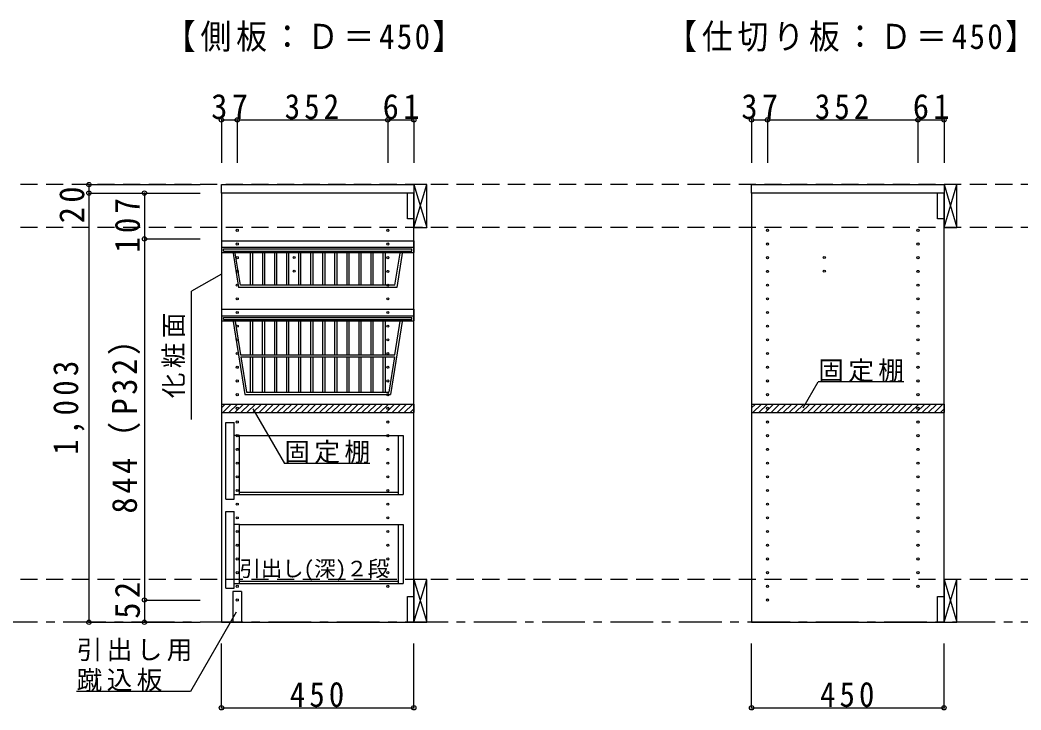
# Model space of a CAD drawing. Units: millimetres at full size, sheet at 1:20; some dimension numbers follow another scale. Extents: x -3922 to 3878, y -2932 to 2722.
# Drawn here: x -414 to 1927, y -1916 to -304 of the extents above; entities that cross this region are included whole.
import ezdxf
from ezdxf.enums import TextEntityAlignment as Align

# ---------------------------------------------------------------- set-up
doc = ezdxf.new("R2010")
doc.units = ezdxf.units.MM
doc.header["$LTSCALE"] = 20
doc.header["$PDMODE"] = 32
doc.header["$PDSIZE"] = 10
for name, pattern in [('CHAIN1', [8, 5, -1, 1, -1]), ('DASHED1', [1.8, 1.2, -0.6]), ('DASHED2', [3, 2, -1])]:
    doc.linetypes.add(name, pattern=pattern)
for name, color, linetype in [('0-2_本体', 2, 'Continuous'), ('0-3_固定棚', 3, 'Continuous'), ('0-5', 4, 'Continuous'), ('0-7_桟木・巾木', 2, 'Continuous'), ('0-8_引き出し', 2, 'Continuous'), ('0-9_他ｱｲﾃﾑ', 7, 'Continuous'), ('0-A_文字', 7, 'Continuous'), ('0-B_寸法', 4, 'Continuous'), ('0-C_ハッチ', 4, 'Continuous')]:
    doc.layers.add(name, color=color, linetype=linetype)
doc.styles.add('ＭＳ ゴシック', font='')
doc.styles.get('ＭＳ ゴシック').set_extended_font_data('MS Gothic')

# ---------------------------------------------------------------- blocks, each defined once
blk = doc.blocks.new('引出(深)')
at = {"layer": '0-8_引き出し'}
for p, q in [((-188.08, 200.1), (-168.08, 200.1)), ((-188.08, 21.1), (-188.08, 200.1)), ((-168.08, 21.1), (-168.08, 200.1)), ((-156.08, 170.1), (-168.08, 170.1)), ((-156.08, 32.1), (-156.08, 170.1)), ((214.76, 170.1), (226.92, 170.1)), ((214.92, 170.1), (214.92, 32.1)), ((226.92, 170.1), (226.92, 32.1)), ((-168.08, 32.1), (-156.08, 32.1)), ((-156.08, 37.6), (214.92, 37.6)), ((214.92, 32.1), (226.92, 32.1)), ((-188.08, 21.1), (-168.08, 21.1)), ((-188.08, -7.9), (-168.08, -7.9)), ((-188.08, -186.9), (-188.08, -7.9)), ((-168.08, -186.9), (-168.08, -7.9)), ((-156.08, -37.9), (-168.08, -37.9)), ((-156.08, -175.9), (-156.08, -37.9)), ((214.76, -37.9), (226.92, -37.9)), ((214.92, -37.9), (214.92, -175.9)), ((226.92, -37.9), (226.92, -175.9)), ((-188.08, -186.9), (-168.08, -186.9)), ((-168.08, -175.9), (-156.08, -175.9)), ((-156.08, -170.4), (214.92, -170.4)), ((214.92, -175.9), (226.92, -175.9))]:
    blk.add_line(p, q, dxfattribs=at)
at = {"layer": '0-8_引き出し', "color": 7}
for p, q in [((-156.08, 170.1), (214.76, 170.1)), ((-156.08, 32.1), (214.92, 32.1)), ((-156.08, -37.9), (214.76, -37.9)), ((-156.08, -175.9), (214.92, -175.9))]:
    blk.add_line(p, q, dxfattribs=at)
at = {"layer": '0-8_引き出し', "color": 7, "linetype": 'DASHED1'}
for p, q in [((214.76, 170.1), (226.92, 170.1)), ((214.76, -37.9), (226.92, -37.9))]:
    blk.add_line(p, q, dxfattribs=at)
blk = doc.blocks.new('ワイヤー(小)_横')
at = {"layer": '0-9_他ｱｲﾃﾑ', "color": 2}
for p, q in [((-228.94, 56.73), (221.06, 56.73)), ((-228.94, 56.73), (-228.94, 29.73)), ((221.06, 56.73), (221.06, 29.73)), ((-228.94, 41.73), (221.06, 41.73)), ((-228.94, 29.73), (221.06, 29.73))]:
    blk.add_line(p, q, dxfattribs=at)
at = {"layer": '0-9_他ｱｲﾃﾑ'}
for p, q in [((-223.94, 32.73), (216.06, 32.73)), ((-202.5, 32.73), (-188.94, -52.27)), ((-184.67, -47.27), (-197.44, 32.73)), ((-161.48, 32.73), (-161.48, -47.27)), ((-156.48, 32.73), (-156.48, -47.27)), ((-133.29, 32.73), (-133.29, -47.27)), ((-128.29, 32.73), (-128.29, -47.27)), ((-105.1, 32.73), (-105.1, -47.27)), ((-100.1, 32.73), (-100.1, -47.27)), ((-76.91, 32.73), (-76.91, -47.27)), ((-71.91, 32.73), (-71.91, -47.27)), ((-48.72, 32.73), (-48.72, -47.27)), ((-43.72, 32.73), (-43.72, -47.27)), ((-20.53, 32.73), (-20.53, -47.27)), ((-15.53, 32.73), (-15.53, -47.27)), ((7.66, 32.73), (7.66, -47.27)), ((12.66, 32.73), (12.66, -47.27)), ((35.85, 32.73), (35.85, -47.27)), ((40.85, 32.73), (40.85, -47.27)), ((64.04, 32.73), (64.04, -47.27)), ((69.04, 32.73), (69.04, -47.27)), ((92.23, 32.73), (92.23, -47.27)), ((97.23, 32.73), (97.23, -47.27)), ((120.42, 32.73), (120.42, -47.27)), ((125.42, 32.73), (125.42, -47.27)), ((148.61, 32.73), (148.61, -47.27)), ((153.61, 32.73), (153.61, -47.27)), ((176.8, -47.27), (189.56, 32.73)), ((194.63, 32.73), (181.06, -52.27)), ((216.06, 32.73), (216.06, 37.73)), ((181.06, -52.27), (-188.94, -52.27)), ((153.61, -47.27), (-184.67, -47.27)), ((176.8, -47.27), (153.61, -47.27))]:
    blk.add_line(p, q, dxfattribs=at)
blk.add_lwpolyline([(-223.94, 32.73), (-223.94, 37.73), (216.06, 37.73)], dxfattribs=at)
blk = doc.blocks.new('ワイヤー(大)_横')
at = {"layer": '0-9_他ｱｲﾃﾑ', "color": 2}
for p, q in [((-222.25, 98.85), (227.75, 98.85)), ((-222.25, 98.85), (-222.25, 71.85)), ((227.75, 98.85), (227.75, 71.85)), ((-222.25, 83.85), (227.75, 83.85)), ((-222.25, 71.85), (227.75, 71.85))]:
    blk.add_line(p, q, dxfattribs=at)
at = {"layer": '0-9_他ｱｲﾃﾑ'}
for p, q in [((-217.25, 74.85), (222.75, 74.85)), ((-195.82, 74.85), (-167.89, -100.15)), ((-190.88, 75.63), (-177.59, -7.65)), ((-190.75, 74.85), (-177.59, -7.65)), ((-154.8, 74.85), (-154.8, -7.65)), ((-149.8, 74.85), (-149.8, -7.65)), ((-126.61, 74.85), (-126.61, -7.65)), ((-121.61, 74.85), (-121.61, -7.65)), ((-98.42, 74.85), (-98.42, -7.65)), ((-93.42, 74.85), (-93.42, -7.65)), ((-70.23, 74.85), (-70.23, -7.65)), ((-65.23, 74.85), (-65.23, -7.65)), ((-42.04, 74.85), (-42.04, -7.65)), ((-37.04, 74.85), (-37.04, -7.65)), ((-13.85, 74.85), (-13.85, -7.65)), ((-8.85, 74.85), (-8.85, -7.65)), ((14.34, 74.85), (14.34, -7.65)), ((19.34, 74.85), (19.34, -7.65)), ((42.53, 74.85), (42.53, -7.65)), ((47.53, 74.85), (47.53, -7.65)), ((70.72, 74.85), (70.72, -7.65)), ((75.72, 74.85), (75.72, -7.65)), ((98.91, 74.85), (98.91, -7.65)), ((103.91, 74.85), (103.91, -7.65)), ((127.1, 74.85), (127.1, -7.65)), ((132.1, 74.85), (132.1, -7.65)), ((155.29, 74.85), (155.29, -7.65)), ((160.29, 74.85), (160.29, -7.65)), ((201.31, 74.85), (173.39, -100.15)), ((183.08, -7.65), (196.38, 75.63)), ((222.75, 74.85), (222.75, 79.85)), ((-177.59, -7.65), (183.08, -7.65)), ((-176.79, -12.65), (-163.62, -95.15)), ((-176.79, -12.65), (182.29, -12.65)), ((-154.8, -12.65), (-154.8, -95.15)), ((-149.8, -12.65), (-149.8, -95.15)), ((-126.61, -12.65), (-126.61, -95.15)), ((-121.61, -12.65), (-121.61, -95.15)), ((-98.42, -12.65), (-98.42, -95.15)), ((-93.42, -12.65), (-93.42, -95.15)), ((-70.23, -12.65), (-70.23, -95.15)), ((-65.23, -12.65), (-65.23, -95.15)), ((-42.04, -12.65), (-42.04, -95.15)), ((-37.04, -12.65), (-37.04, -95.15)), ((-13.85, -12.65), (-13.85, -95.15)), ((-8.85, -12.65), (-8.85, -95.15)), ((14.34, -12.65), (14.34, -95.15)), ((19.34, -12.65), (19.34, -95.15)), ((42.53, -12.65), (42.53, -95.15)), ((47.53, -12.65), (47.53, -95.15)), ((70.72, -12.65), (70.72, -95.15)), ((75.72, -12.65), (75.72, -95.15)), ((98.91, -12.65), (98.91, -95.15)), ((103.91, -12.65), (103.91, -95.15)), ((127.1, -12.65), (127.1, -95.15)), ((132.1, -12.65), (132.1, -95.15)), ((155.29, -12.65), (155.29, -95.15)), ((160.29, -12.65), (160.29, -95.15)), ((182.29, -12.65), (169.12, -95.15)), ((-167.89, -100.15), (173.39, -100.15)), ((-163.62, -95.15), (169.12, -95.15))]:
    blk.add_line(p, q, dxfattribs=at)
blk.add_lwpolyline([(-217.25, 74.85), (-217.25, 79.85), (222.75, 79.85)], dxfattribs=at)

msp = doc.modelspace()

# ---------------------------------------------------------------- linework, layer by layer
at = {"layer": '0-2_本体'}
for p, q in [((56.94, -708.27), (56.94, -688.27)), ((56.94, -688.27), (506.94, -688.27)), ((506.94, -688.27), (506.94, -708.27)), ((1296.94, -708.27), (1296.94, -688.27)), ((1296.94, -688.27), (1746.94, -688.27)), ((1746.94, -688.27), (1746.94, -708.27)), ((506.94, -708.27), (56.94, -708.27)), ((1746.94, -708.27), (1296.94, -708.27))]:
    msp.add_line(p, q, dxfattribs=at)
at = {"layer": '0-3_固定棚', "color": 2}
for p, q in [((56.94, -1201.27), (56.94, -1221.27)), ((56.94, -1201.27), (506.94, -1201.27)), ((506.94, -1201.27), (506.94, -1221.27)), ((1296.94, -1201.27), (1296.94, -1221.27)), ((1296.94, -1201.27), (1746.94, -1201.27)), ((1746.94, -1201.27), (1746.94, -1221.27)), ((56.94, -1221.27), (506.94, -1221.27)), ((1296.94, -1221.27), (1746.94, -1221.27))]:
    msp.add_line(p, q, dxfattribs=at)
at = {"layer": '0-5', "color": 3}
for p, q in [((56.94, -708.27), (56.94, -1711.27)), ((506.94, -708.27), (56.94, -708.27)), ((506.94, -1711.27), (506.94, -708.27)), ((1296.94, -708.27), (1296.94, -1711.27)), ((1746.94, -708.27), (1296.94, -708.27)), ((1746.94, -1711.27), (1746.94, -708.27)), ((56.94, -1711.27), (506.94, -1711.27)), ((1296.94, -1711.27), (1746.94, -1711.27))]:
    msp.add_line(p, q, dxfattribs=at)
at = {"layer": '0-5'}
for centre in [(93.94, -795.27), (445.94, -795.27), (1333.94, -795.27), (1685.94, -795.27), (93.94, -827.27), (445.94, -827.27), (1333.94, -827.27), (1685.94, -827.27), (93.94, -859.27), (226.94, -858.77), (445.94, -859.27), (1333.94, -859.27), (1466.94, -858.77), (1685.94, -859.27), (93.94, -891.27), (226.94, -890.77), (445.94, -891.27), (1333.94, -891.27), (1466.94, -890.77), (1685.94, -891.27), (93.94, -923.27), (445.94, -923.27), (1333.94, -923.27), (1685.94, -923.27), (93.94, -955.27), (445.94, -955.27), (1333.94, -955.27), (1685.94, -955.27), (93.94, -987.27), (445.94, -987.27), (1333.94, -987.27), (1685.94, -987.27), (93.94, -1019.27), (445.94, -1019.27), (1333.94, -1019.27), (1685.94, -1019.27), (93.94, -1051.27), (445.94, -1051.27), (1333.94, -1051.27), (1685.94, -1051.27), (93.94, -1083.27), (445.94, -1083.27), (1333.94, -1083.27), (1685.94, -1083.27), (93.94, -1115.27), (445.94, -1115.27), (1333.94, -1115.27), (1685.94, -1115.27), (93.94, -1147.27), (445.94, -1147.27), (1333.94, -1147.27), (1685.94, -1147.27), (93.94, -1179.27), (445.94, -1179.27), (1333.94, -1179.27), (1685.94, -1179.27), (93.94, -1211.27), (445.94, -1211.27), (1333.94, -1211.27), (1685.94, -1211.27), (93.94, -1243.27), (445.94, -1243.27), (1333.94, -1243.27), (1685.94, -1243.27), (93.94, -1275.27), (445.94, -1275.27), (1333.94, -1275.27), (1685.94, -1275.27), (93.94, -1307.27), (445.94, -1307.27), (1333.94, -1307.27), (1685.94, -1307.27), (93.94, -1339.27), (445.94, -1339.27), (1333.94, -1339.27), (1685.94, -1339.27), (93.94, -1371.27), (445.94, -1371.27), (1333.94, -1371.27), (1685.94, -1371.27), (93.94, -1403.27), (445.94, -1403.27), (1333.94, -1403.27), (1685.94, -1403.27), (93.94, -1435.27), (445.94, -1435.27), (1333.94, -1435.27), (1685.94, -1435.27), (93.94, -1467.27), (445.94, -1467.27), (1333.94, -1467.27), (1685.94, -1467.27), (93.94, -1499.27), (445.94, -1499.27), (1333.94, -1499.27), (1685.94, -1499.27), (93.94, -1531.27), (445.94, -1531.27), (1333.94, -1531.27), (1685.94, -1531.27), (93.94, -1563.27), (445.94, -1563.27), (1333.94, -1563.27), (1685.94, -1563.27), (93.94, -1595.27), (445.94, -1595.27), (1333.94, -1595.27), (1685.94, -1595.27), (93.94, -1627.27), (445.94, -1627.27), (1333.94, -1627.27), (1685.94, -1627.27), (93.94, -1659.27), (1333.94, -1659.27)]:
    msp.add_circle(centre, 2.5, dxfattribs=at)
at = {"layer": '0-7_桟木・巾木'}
for p, q in [((506.94, -708.27), (491.94, -708.27)), ((491.94, -768.27), (491.94, -708.27)), ((506.94, -708.27), (506.94, -749.27)), ((1746.94, -708.27), (1731.94, -708.27)), ((1731.94, -768.27), (1731.94, -708.27)), ((1746.94, -708.27), (1746.94, -749.27)), ((491.94, -1651.27), (506.94, -1651.27)), ((506.94, -1651.27), (506.94, -1711.27)), ((1731.94, -1651.27), (1746.94, -1651.27)), ((1746.94, -1651.27), (1746.94, -1711.27))]:
    msp.add_line(p, q, dxfattribs=at)
for points in [[(506.94, -768.27), (495.44, -768.27), (491.94, -768.27)], [(1746.94, -768.27), (1735.44, -768.27), (1731.94, -768.27)], [(506.94, -1711.27), (491.94, -1711.27), (491.94, -1651.27)], [(1746.94, -1711.27), (1731.94, -1711.27), (1731.94, -1651.27)]]:
    msp.add_lwpolyline(points, dxfattribs=at)
at = {"layer": '0-8_引き出し', "color": 7}
for p, q in [((506.94, -688.27), (536.94, -788.27)), ((506.94, -788.27), (536.94, -688.27)), ((506.94, -788.27), (536.94, -688.27)), ((506.94, -688.27), (536.94, -788.27)), ((1746.94, -688.27), (1776.94, -788.27)), ((1746.94, -788.27), (1776.94, -688.27)), ((1746.94, -788.27), (1776.94, -688.27)), ((1746.94, -688.27), (1776.94, -788.27)), ((506.94, -1711.27), (536.94, -1611.27)), ((506.94, -1611.27), (536.94, -1711.27)), ((1746.94, -1711.27), (1776.94, -1611.27)), ((1746.94, -1611.27), (1776.94, -1711.27)), ((83.94, -1639.27), (83.94, -1711.27)), ((103.94, -1639.27), (83.94, -1639.27))]:
    msp.add_line(p, q, dxfattribs=at)
at = {"layer": '0-8_引き出し', "color": 3}
for p, q in [((506.94, -688.27), (506.94, -788.27)), ((536.94, -688.27), (506.94, -688.27)), ((536.94, -788.27), (536.94, -688.27)), ((1746.94, -688.27), (1746.94, -788.27)), ((1776.94, -688.27), (1746.94, -688.27)), ((1776.94, -788.27), (1776.94, -688.27)), ((506.94, -788.27), (536.94, -788.27)), ((1746.94, -788.27), (1776.94, -788.27)), ((506.94, -1611.27), (506.94, -1711.27)), ((536.94, -1611.27), (506.94, -1611.27)), ((536.94, -1711.27), (536.94, -1611.27)), ((1746.94, -1611.27), (1746.94, -1711.27)), ((1776.94, -1611.27), (1746.94, -1611.27)), ((1776.94, -1711.27), (1776.94, -1611.27)), ((506.94, -1711.27), (536.94, -1711.27)), ((1746.94, -1711.27), (1776.94, -1711.27))]:
    msp.add_line(p, q, dxfattribs=at)
for points in [[(536.94, -788.27), (536.94, -688.27), (506.94, -688.27), (506.94, -788.27)], [(1776.94, -788.27), (1776.94, -688.27), (1746.94, -688.27), (1746.94, -788.27)]]:
    msp.add_lwpolyline(points, close=True, dxfattribs=at)
at = {"layer": '0-8_引き出し', "color": 7}
msp.add_lwpolyline([(103.94, -1639.27), (103.94, -1711.27), (83.94, -1711.27)], dxfattribs=at)
at = {"layer": '0-A_文字'}
for p, q in [((56.94, -897.34), (-13.06, -937.75)), ((-13.06, -1237.75), (-13.06, -937.75)), ((1417.81, -1210.33), (1452.83, -1149.68)), ((1652.83, -1149.68), (1452.83, -1149.68)), ((130.53, -1212.67), (204.09, -1340.07)), ((404.09, -1340.07), (204.09, -1340.07)), ((91.69, -1687.54), (-15.39, -1873.01)), ((-15.39, -1873.01), (-281.68, -1873.01))]:
    msp.add_line(p, q, dxfattribs=at)
at = {"layer": '0-A_文字', "linetype": 'CHAIN1'}
msp.add_line((2986.94, -1711.27), (-3093.06, -1711.27), dxfattribs=at)
at = {"layer": '0-B_寸法'}
for p, q in [((56.94, -537.27), (56.94, -637.27)), ((56.94, -537.27), (506.94, -537.27)), ((93.94, -537.27), (93.94, -637.27)), ((445.94, -537.27), (445.94, -637.27)), ((506.94, -537.27), (506.94, -637.27)), ((1296.94, -537.27), (1296.94, -637.27)), ((1296.94, -537.27), (1746.94, -537.27)), ((1333.94, -537.27), (1333.94, -637.27)), ((1685.94, -537.27), (1685.94, -637.27)), ((1746.94, -537.27), (1746.94, -637.27)), ((-253.06, -688.27), (-253.06, -708.27)), ((-253.06, -688.27), (6.94, -688.27)), ((-253.06, -708.27), (6.94, -708.27)), ((-253.06, -708.27), (-253.06, -1711.27)), ((-123.06, -708.27), (6.94, -708.27)), ((-123.06, -708.27), (-123.06, -815.27)), ((-123.06, -815.27), (6.94, -815.27)), ((-123.06, -815.27), (-123.06, -1659.27)), ((-123.06, -1659.27), (6.94, -1659.27)), ((-123.06, -1659.27), (-123.06, -1711.27)), ((-253.06, -1711.27), (6.94, -1711.27)), ((-123.06, -1711.27), (6.94, -1711.27)), ((56.94, -1911.27), (56.94, -1761.27)), ((506.94, -1911.27), (506.94, -1761.27)), ((1296.94, -1911.27), (1296.94, -1761.27)), ((1746.94, -1911.27), (1746.94, -1761.27)), ((56.94, -1911.27), (506.94, -1911.27)), ((1296.94, -1911.27), (1746.94, -1911.27))]:
    msp.add_line(p, q, dxfattribs=at)
at = {"layer": '0-B_寸法', "linetype": 'DASHED2'}
for p, q in [((2986.94, -688.27), (-3093.06, -688.27)), ((2986.94, -788.27), (-3093.06, -788.27)), ((2986.94, -1611.27), (-3093.06, -1611.27))]:
    msp.add_line(p, q, dxfattribs=at)
at = {"layer": '0-B_寸法', "color": 7}
for p in [(56.94, -537.27), (93.94, -537.27), (445.94, -537.27), (506.94, -537.27), (1296.94, -537.27), (1333.94, -537.27), (1685.94, -537.27), (1746.94, -537.27), (-253.06, -688.27), (-253.06, -708.27), (-123.06, -708.27), (-123.06, -815.27), (-123.06, -1659.27), (-253.06, -1711.27), (-123.06, -1711.27), (56.94, -1911.27), (506.94, -1911.27), (1296.94, -1911.27), (1746.94, -1911.27)]:
    msp.add_point(p, dxfattribs=at)
at = {"layer": '0-C_ハッチ'}
for p, q in [((56.94, -1210.22), (65.89, -1201.27)), ((60.03, -1221.27), (80.03, -1201.27)), ((74.17, -1221.27), (94.17, -1201.27)), ((88.31, -1221.27), (108.31, -1201.27)), ((102.45, -1221.27), (122.45, -1201.27)), ((116.6, -1221.27), (136.6, -1201.27)), ((130.74, -1221.27), (150.74, -1201.27)), ((144.88, -1221.27), (164.88, -1201.27)), ((159.02, -1221.27), (179.02, -1201.27)), ((173.17, -1221.27), (193.17, -1201.27)), ((187.31, -1221.27), (207.31, -1201.27)), ((201.45, -1221.27), (221.45, -1201.27)), ((215.59, -1221.27), (235.59, -1201.27)), ((229.73, -1221.27), (249.73, -1201.27)), ((243.88, -1221.27), (263.88, -1201.27)), ((258.02, -1221.27), (278.02, -1201.27)), ((272.16, -1221.27), (292.16, -1201.27)), ((286.3, -1221.27), (306.3, -1201.27)), ((300.44, -1221.27), (320.44, -1201.27)), ((314.59, -1221.27), (334.59, -1201.27)), ((328.73, -1221.27), (348.73, -1201.27)), ((342.87, -1221.27), (362.87, -1201.27)), ((357.01, -1221.27), (377.01, -1201.27)), ((371.16, -1221.27), (391.16, -1201.27)), ((385.3, -1221.27), (405.3, -1201.27)), ((399.44, -1221.27), (419.44, -1201.27)), ((413.58, -1221.27), (433.58, -1201.27)), ((427.72, -1221.27), (447.72, -1201.27)), ((441.87, -1221.27), (461.87, -1201.27)), ((456.01, -1221.27), (476.01, -1201.27)), ((470.15, -1221.27), (490.15, -1201.27)), ((484.29, -1221.27), (504.29, -1201.27)), ((498.43, -1221.27), (506.94, -1212.76)), ((1296.94, -1210.22), (1305.89, -1201.27)), ((1300.03, -1221.27), (1320.03, -1201.27)), ((1314.17, -1221.27), (1334.17, -1201.27)), ((1328.31, -1221.27), (1348.31, -1201.27)), ((1342.45, -1221.27), (1362.45, -1201.27)), ((1356.6, -1221.27), (1376.6, -1201.27)), ((1370.74, -1221.27), (1390.74, -1201.27)), ((1384.88, -1221.27), (1404.88, -1201.27)), ((1399.02, -1221.27), (1419.02, -1201.27)), ((1413.17, -1221.27), (1433.17, -1201.27)), ((1427.31, -1221.27), (1447.31, -1201.27)), ((1441.45, -1221.27), (1461.45, -1201.27)), ((1455.59, -1221.27), (1475.59, -1201.27)), ((1469.73, -1221.27), (1489.73, -1201.27)), ((1483.88, -1221.27), (1503.88, -1201.27)), ((1498.02, -1221.27), (1518.02, -1201.27)), ((1512.16, -1221.27), (1532.16, -1201.27)), ((1526.3, -1221.27), (1546.3, -1201.27)), ((1540.44, -1221.27), (1560.44, -1201.27)), ((1554.59, -1221.27), (1574.59, -1201.27)), ((1568.73, -1221.27), (1588.73, -1201.27)), ((1582.87, -1221.27), (1602.87, -1201.27)), ((1597.01, -1221.27), (1617.01, -1201.27)), ((1611.16, -1221.27), (1631.16, -1201.27)), ((1625.3, -1221.27), (1645.3, -1201.27)), ((1639.44, -1221.27), (1659.44, -1201.27)), ((1653.58, -1221.27), (1673.58, -1201.27)), ((1667.72, -1221.27), (1687.72, -1201.27)), ((1681.87, -1221.27), (1701.87, -1201.27)), ((1696.01, -1221.27), (1716.01, -1201.27)), ((1710.15, -1221.27), (1730.15, -1201.27)), ((1724.29, -1221.27), (1744.29, -1201.27)), ((1738.43, -1221.27), (1746.94, -1212.76))]:
    msp.add_line(p, q, dxfattribs=at)

# ---------------------------------------------------------------- block references
at = {"layer": '0-9_他ｱｲﾃﾑ'}
for name, p in [('ワイヤー(小)_横', (285.88, -876.49)), ('ワイヤー(大)_横', (279.19, -1078.61))]:
    msp.add_blockref(name, p, dxfattribs=at)
at = {"layer": '0-A_文字'}
msp.add_blockref('引出(深)', (255.02, -1444.87), dxfattribs=at)

# ---------------------------------------------------------------- texts
at = {"layer": '0-A_文字', "style": 'ＭＳ ゴシック'}
msp.add_text('引出し(深)２段', height=36.66, dxfattribs=at).set_placement((98.94, -1615.27), align=Align.BOTTOM_LEFT)
at = {"layer": '0-A_文字', "attachment_point": 7, "style": 'ＭＳ ゴシック'}
for s, insert, char_height in [('\\T1.16;\\W0.9;【側板：Ｄ＝450】', (-75.56, -378.27), 58.65), ('\\T1.16;\\W0.9;【仕切り板：Ｄ＝450】', (1096.94, -378.27), 58.65), ('\\T1.17;固定棚', (1452.83, -1149.68), 43.99), ('\\T1.17;固定棚', (204.09, -1340.07), 43.99), ('\\T1.17;引出し用', (-281.68, -1802.53), 43.99), ('\\T1.17;蹴込板', (-281.68, -1873.01), 43.99)]:
    msp.add_mtext(s, dxfattribs=dict(at, insert=insert, char_height=char_height))
at = {"layer": '0-A_文字', "insert": (-28.06, -1187.75), "char_height": 43.99, "attachment_point": 7, "rotation": 90, "style": 'ＭＳ ゴシック'}
msp.add_mtext('\\T1.17;化粧面', dxfattribs=at)
at = {"layer": '0-B_寸法', "color": 7, "char_height": 58.65, "attachment_point": 7, "style": 'ＭＳ ゴシック'}
for s, insert in [('\\T1.27;\\W0.95;37', (32.94, -536.06)), ('\\T1.27;\\W0.9;352', (204.94, -536.06)), ('\\T1.27;\\W0.95;61', (433.94, -536.06)), ('\\T1.27;\\W0.95;37', (1272.94, -536.06)), ('\\T1.27;\\W0.9;352', (1444.94, -536.06)), ('\\T1.27;\\W0.95;61', (1673.94, -536.06)), ('\\T1.27;\\W0.9;450', (216.94, -1910.06)), ('\\T1.27;\\W0.9;450', (1456.94, -1910.06))]:
    msp.add_mtext(s, dxfattribs=dict(at, insert=insert))
at = {"layer": '0-B_寸法', "color": 7, "char_height": 58.65, "attachment_point": 7, "rotation": 90, "style": 'ＭＳ ゴシック'}
for s, insert in [('\\T1.27;\\W0.95;20', (-263.06, -778.74)), ('\\T1.27;\\W0.9;107', (-133.06, -847.3)), ('\\T1.22;\\W0.95;844（P32）', (-133.06, -1457.27)), ('\\T1.28;\\W0.9;1,003', (-263.06, -1319.77)), ('\\T1.27;\\W0.95;52', (-133.06, -1703))]:
    msp.add_mtext(s, dxfattribs=dict(at, insert=insert))

doc.saveas('drawing.dxf')
